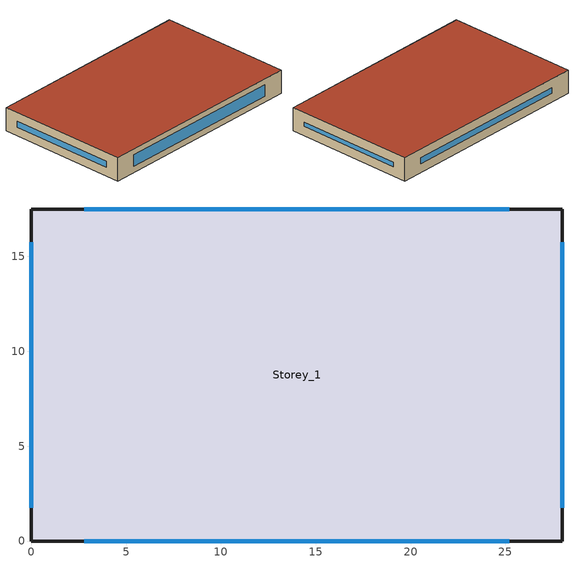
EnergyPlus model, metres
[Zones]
Storey_1
 floor ground (Ground_Floor): 0,0 0,17.5 28,17.5 28,0 z0
 wall outside (Ext_Wall): 0,0 28,0 28,17.5 0,17.5 0,0 z0:3.1
 window (Window_Cons): 2.8,0 25.2,0 z0.78:2.33; 25.2,17.5 2.8,17.5 / 0,15.75 0,1.75 z1.16:1.94; 28,1.75 28,15.75 z1.26:1.84
 roof outside (Roof): 0,0 28,0 28,17.5 0,17.5 z3.1
[Building]
T3-test-06 Office: North Axis {deg}=0; Terrain=Suburban; Loads Convergence Tolerance Value=0.04; Temperature Convergence Tolerance Value=0.4; Solar Distribution=FullExterior; Maximum Number of Warmup Days=25; Minimum Number of Warmup Days=6
[Material]
Metal_Skin: Smooth, 0.0015, 44.96, 7688.86, 410, 0.9, 0.7, 0.7
Wall_Insulation: MediumRough, 0.134853, 0.045, 265, 836.8, 0.9, 0.7, 0.7
Gypsum_12.7mm: Smooth, 0.0127, 0.16, 784.9, 830, 0.9, 0.4, 0.4
Roof_Membrane: VeryRough, 0.0095, 0.16, 1121.29, 1460, 0.9, 0.7, 0.7
Roof_Insulation: MediumRough, 0.138845, 0.049, 265, 836.8, 0.9, 0.7, 0.7
Metal_Deck: MediumSmooth, 0.0015, 44.96, 7688.86, 410, 0.9, 0.7, 0.7
Concrete_100mm: Rough, 0.1, 1.311, 2240, 836.8, 0.9, 0.7, 0.7
Carpet_12.7mm: VeryRough, 0.0127, 0.06, 288, 1380, 0.9, 0.7, 0.7
[WindowMaterial:SimpleGlazingSystem]
Glazing_Simple: 2.9, 0.57, 0.72
[Construction]
Ext_Wall: Metal_Skin, Wall_Insulation, Gypsum_12.7mm
Roof: Roof_Membrane, Roof_Insulation, Metal_Deck
Ground_Floor: Concrete_100mm, Carpet_12.7mm
Window_Cons: Glazing_Simple
[Zone]
Storey_1: 0, 0, 0, 0
[People]
S1_People: Storey_1, Occ_Sch, Area/Person, , , 23, 0.3, autocalculate, Activity_Sch
[Lights]
S1_Lights: Storey_1, Light_Sch, Watts/Area, , 8.5, , 0, 0.7, 0.2, 0, General
[ElectricEquipment]
S1_Equip: Storey_1, Equip_Sch, Watts/Area, , 11.1, , 0, 0.5, 0, General
[ZoneInfiltration:DesignFlowRate]
S1_Infil: Storey_1, Always_On, AirChanges/Hour, , , , 0.4, 1, 0, 0, 0
[HVACTemplate:Thermostat]
Tstat: Htg_Sch, , Clg_Sch
[HVACTemplate:Zone:PTAC]
Storey_1: Tstat, autosize, autosize, , , , Flow/Person, 0.0035, 0, 0, , Fan_Cycling_Sch, DrawThrough, 0.55, 125, 0.9, SingleSpeedDX, , autosize, autosize, 3, Electric, , autosize
[Schedule:Compact]
Occ_Sch: Fraction, Through: 12/31, For: Weekdays SummerDesignDay WinterDesignDay, Until: 08:00, 0, Until: 18:00, 1, Until: 24:00, 0, For: AllOtherDays, Until: 24:00, 0
Light_Sch: Fraction, Through: 12/31, For: Weekdays SummerDesignDay WinterDesignDay, Until: 08:00, 0.15, Until: 18:00, 0.9, Until: 24:00, 0.15, For: AllOtherDays, Until: 24:00, 0.15
Equip_Sch: Fraction, Through: 12/31, For: Weekdays SummerDesignDay WinterDesignDay, Until: 08:00, 0.2, Until: 18:00, 0.8, Until: 24:00, 0.2, For: AllOtherDays, Until: 24:00, 0.2
Htg_Sch: Temperature, Through: 12/31, For: Weekdays SummerDesignDay WinterDesignDay, Until: 08:00, 14, Until: 18:00, 21.5, Until: 24:00, 14, For: AllOtherDays, Until: 24:00, 14
Clg_Sch: Temperature, Through: 12/31, For: Weekdays SummerDesignDay WinterDesignDay, Until: 08:00, 27, Until: 18:00, 24, Until: 24:00, 27, For: AllOtherDays, Until: 24:00, 27
Activity_Sch: Any Number, Through: 12/31, For: AllDays, Until: 24:00, 110
Always_On: Fraction, Through: 12/31, For: AllDays, Until: 24:00, 1
Fan_Cycling_Sch: Any Number, Through: 12/31, For: AllDays, Until: 24:00, 0
